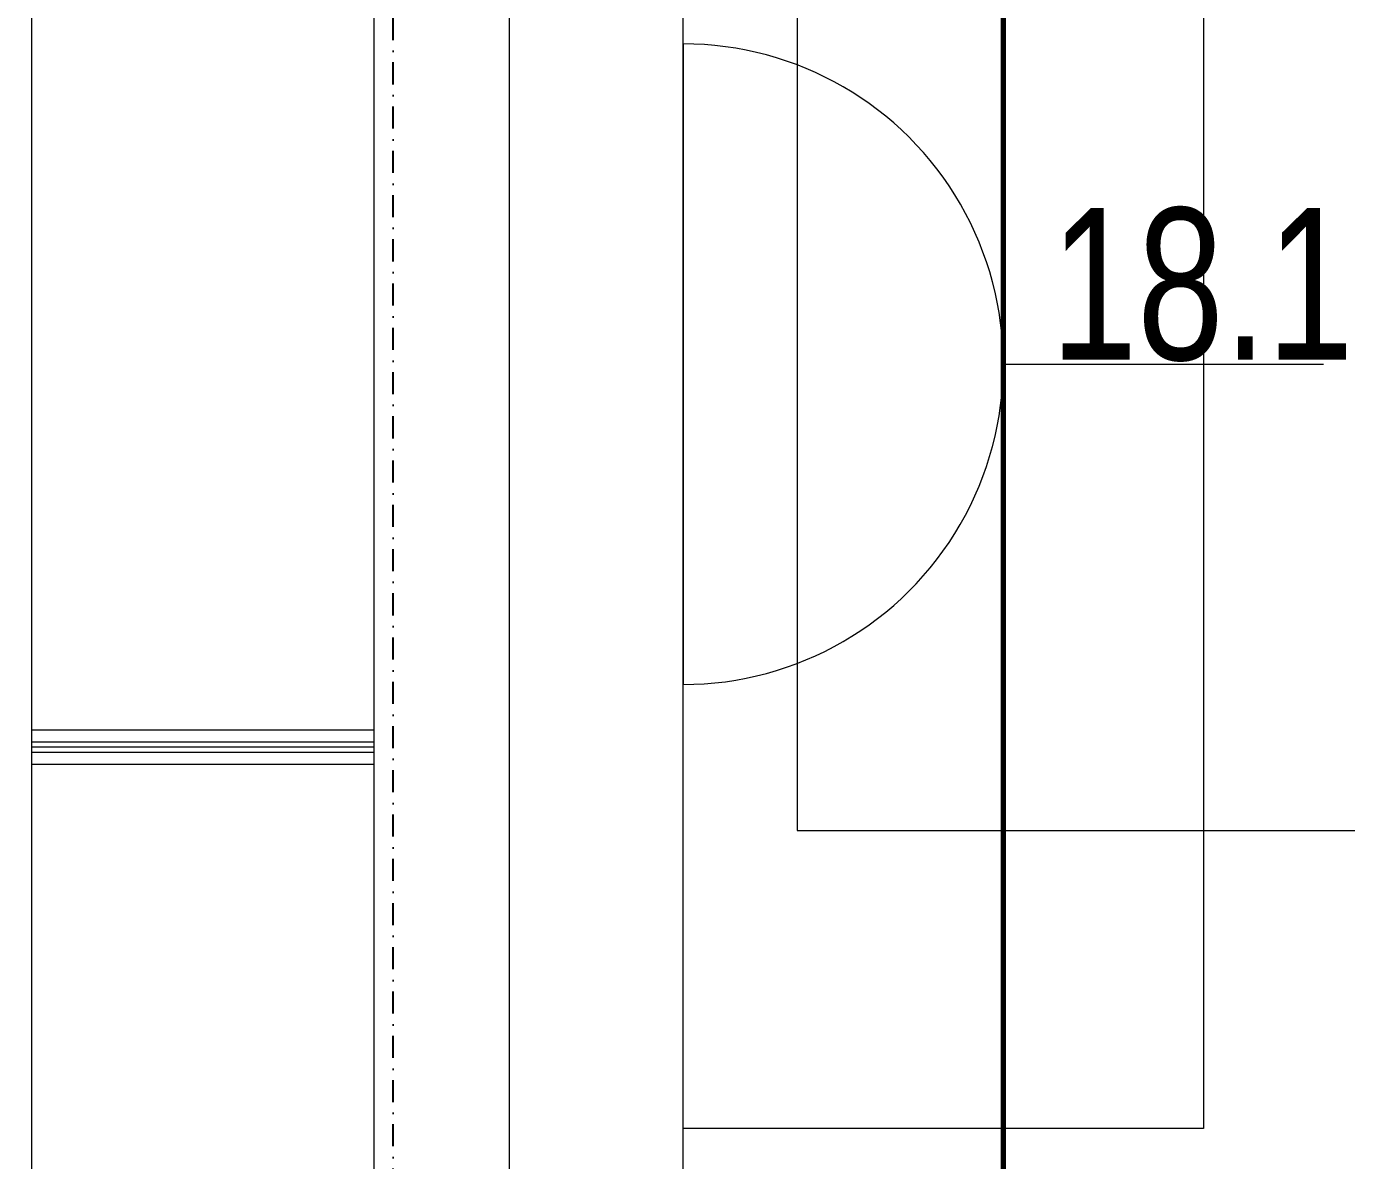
# Model space of a CAD drawing. Header units: metres. Extents: x 85953 to 212055, y -1481497 to -1363692.
# Drawn here: x 107602 to 108363, y -1379891 to -1379237 of the extents above; entities that cross this region are included whole.
import ezdxf

# ---------------------------------------------------------------- set-up
doc = ezdxf.new("R2010")
doc.units = ezdxf.units.M
doc.linetypes.add('DASHDOT', pattern=[25.4, 12.7, -6.35, 0, -6.35])
doc.linetypes.add('HIDDEN', pattern=[0.375, 0.25, -0.125])
doc.layers.get('0').update_dxf_attribs({"lineweight": 0})
doc.layers.add('axes', color=8, linetype='Continuous')
doc.layers.add('E-POWR', color=7, linetype='Continuous', lineweight=9, true_color=0x487e3e)
for name, color, linetype, lineweight in [('Medical Equipment and Furniture', 8, 'Continuous', 0), ('Medical Equipment and Furniture1', 8, 'Continuous', 5), ('Walls', 8, 'Continuous', 0)]:
    doc.layers.add(name, color=color, linetype=linetype, lineweight=lineweight)
doc.styles.add('X3G_ENTITY_257CFD', font='swisscl.ttf', dxfattribs={"height": 200})

# ---------------------------------------------------------------- blocks, each defined once
blk = doc.blocks.new('NORMAL SOCKET')
at = {"layer": 'E-POWR'}
for p, q in [((0, 307.7), (0, 615.4)), ((-307.7, 0), (307.7, 0))]:
    blk.add_line(p, q, dxfattribs=at)
blk.add_ellipse((0, 0), major_axis=(32.8, 305.9), ratio=1, start_param=4.81904, end_param=7.960633, dxfattribs=at)
blk = doc.blocks.new('DM20076-P')
at = {"color": 8, "linetype": 'HIDDEN', "lineweight": 18, "ltscale": 0.02}
blk.add_line((0, -0.45), (0.36343, -0.6171), dxfattribs=at)
at = {"lineweight": 18}
blk.add_lwpolyline([(0, 0), (0.5, 0), (0.5, -0.45), (0, -0.45)], close=True, dxfattribs=at)
at = {"color": 8, "linetype": 'HIDDEN', "lineweight": 18, "ltscale": 0.02}
blk.add_arc((0, -0.45), 0.4, 323.34392, 0, dxfattribs=at)
blk = doc.blocks.new('GF21008-P')
at = {"layer": 'Medical Equipment and Furniture1'}
for p, q in [((-0.77088, 0), (0.79062, 0)), ((0, -0.1974), (0, 0)), ((0.00691, -0.1974), (0.00691, 0)), ((0.00987, -0.1974), (0.00987, 0)), ((0.01283, -0.1974), (0.01283, 0)), ((0.01974, -0.1974), (0.01974, 0)), ((-0.7767, -0.1974), (0.79645, -0.1974))]:
    blk.add_line(p, q, dxfattribs=at)

msp = doc.modelspace()

# ---------------------------------------------------------------- linework, layer by layer
at = {"layer": 'axes', "linetype": 'DASHDOT'}
msp.add_line((107813.27, -1477267.37, 2.27), (107813.27, -1366691.83, 2.27), dxfattribs=at)
at = {"layer": 'E-POWR', "const_width": 3}
msp.add_lwpolyline([(110795.71, -1379064.94), (110795.71, -1379412.07), (110795.71, -1380288.08), (108164.92, -1380288.08), (108164.92, -1379432.13), (108164.92, -1378157.3), (104766.01, -1378157.3), (104766.01, -1380288.08), (106061.61, -1380288.08)], dxfattribs=at)
at = {"layer": 'Medical Equipment and Furniture', "lineweight": 0, "ltscale": 100}
msp.add_line((108280.32, -1378901.86, -0.09), (108280.32, -1379872.69, -0.09), dxfattribs=at)
at = {"layer": 'Medical Equipment and Furniture'}
msp.add_line((108280.32, -1379872.69, -0.09), (107980.32, -1379872.69, -0.09), dxfattribs=at)
at = {"layer": 'Walls'}
for p, q in [((107880.32, -1380472.69, -0.09), (107880.32, -1377972.69, -0.09)), ((107980.32, -1380472.69, -0.09), (107980.32, -1377972.69, -0.09))]:
    msp.add_line(p, q, dxfattribs=at)

# ---------------------------------------------------------------- block references
at = {"layer": 'E-POWR', "xscale": 0.6, "yscale": 0.6, "zscale": 0.6, "rotation": 269.9999999999957}
msp.add_blockref('NORMAL SOCKET', (107980.32, -1379432.13, -4.81), dxfattribs=at)
at = {"layer": 'Medical Equipment and Furniture', "xscale": -1000, "yscale": 1000, "zscale": 1000, "rotation": 270.0000000000002}
msp.add_blockref('GF21008-P', (107802.35, -1379662.56, 2.27), dxfattribs=at)
at = {"layer": 'Medical Equipment and Furniture', "lineweight": 0, "ltscale": 100, "extrusion": (6.49219e-07, -3.12673e-06, -1), "xscale": 1000.000000000001, "yscale": 1000.000000000001, "zscale": 1000.000000000001, "rotation": 270.0000021842589}
msp.add_blockref('DM20076-P', (-108046.02, -1379200.91, 4.47), dxfattribs=at)

# ---------------------------------------------------------------- texts
at = {"layer": 'Medical Equipment and Furniture', "insert": (108279.55, -1379430.84, -0.09), "char_height": 87.473, "attachment_point": 8, "style": 'X3G_ENTITY_257CFD'}
msp.add_mtext('18.1', dxfattribs=at)

doc.saveas('drawing.dxf')
